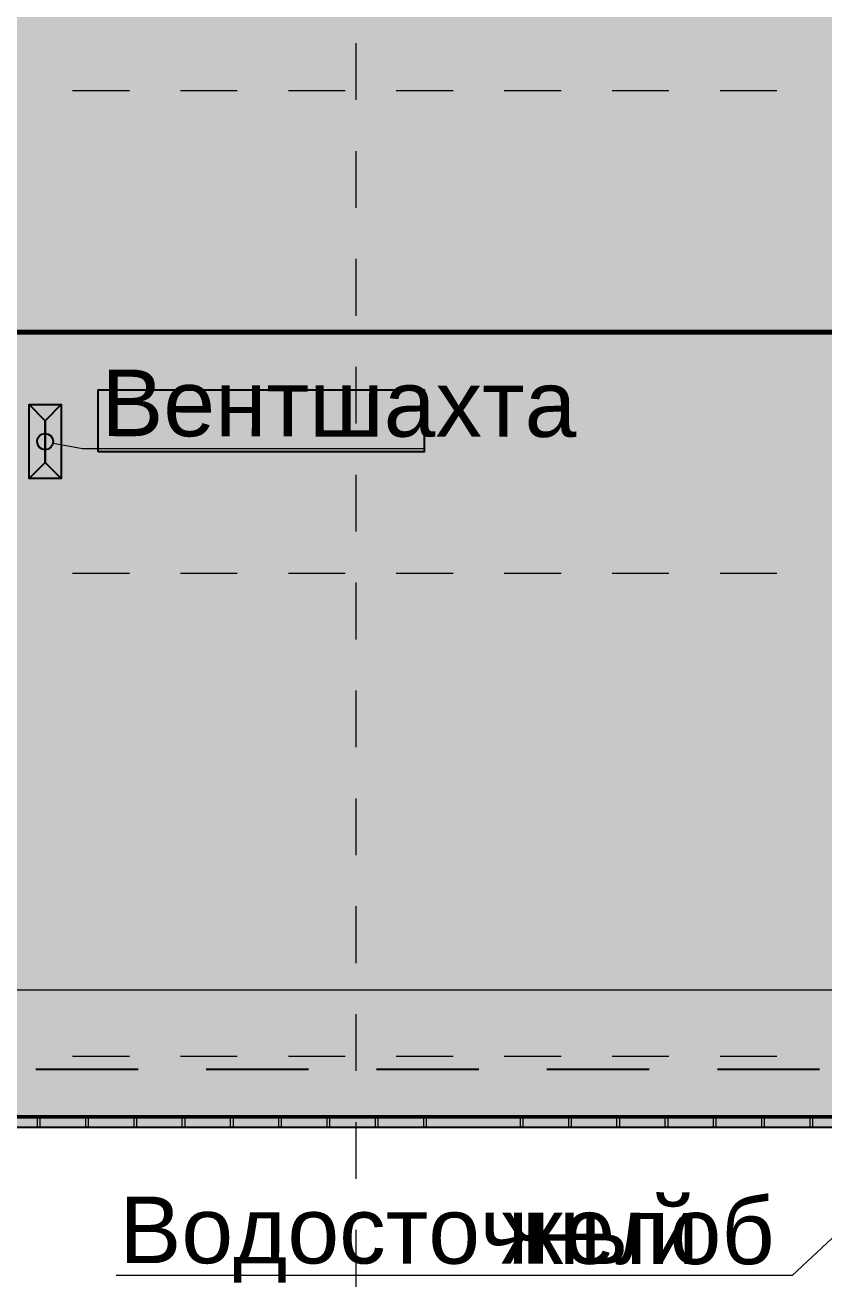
# Model space of a CAD drawing. Extents: x 8 to 21351, y 0 to 420.
# Drawn here: x 20485 to 20534.6, y 128.2 to 206.6 of the extents above; entities that cross this region are included whole.
import ezdxf

# ---------------------------------------------------------------- set-up
doc = ezdxf.new("R2010")
doc.units = 0
doc.styles.add('TEYPDFCAD_TEXT', font='arial.ttf')

msp = doc.modelspace()

# ---------------------------------------------------------------- hatches: boundary and pattern name
at = {"true_color": 0x7f7f7f}
for points in [[(20807.867, 187.53), (20473.267, 187.53), (20473.267, 236.33), (20807.867, 236.33)], [(20807.867, 187.53), (20473.267, 187.53), (20473.267, 187.631), (20807.867, 187.631)], [(20473.267, 187.53), (20807.867, 187.53), (20807.867, 187.428), (20473.267, 187.428)], [(20473.267, 138.73), (20473.267, 187.53), (20807.867, 187.53), (20807.867, 138.73)], [(20485.27, 183.03), (20487.27, 183.03), (20486.27, 182.03)], [(20486.27, 179.43), (20485.27, 178.43), (20485.27, 183.03), (20486.27, 182.03)], [(20487.27, 178.43), (20486.27, 179.43), (20486.27, 182.03), (20487.27, 183.03)], [(20485.27, 178.43), (20486.27, 179.43), (20487.27, 178.43)]]:
    msp.add_hatch(color=0, dxfattribs=at).paths.add_polyline_path(points)
at = {"true_color": 0xffffff}
for points in [[(20489.557, 180.096), (20489.557, 183.944), (20509.819, 183.944), (20509.819, 180.096)], [(20807.867, 138.131), (20807.867, 138.831), (20473.267, 138.831), (20473.267, 138.131)]]:
    msp.add_hatch(color=0, dxfattribs=at).paths.add_polyline_path(points)
at = {"true_color": 0xff5e5e}
msp.add_hatch(color=0, dxfattribs=at).paths.add_polyline_path([(20485.918, 180.375), (20485.809, 180.537), (20485.77, 180.728), (20485.808, 180.919), (20485.916, 181.082), (20486.077, 181.191), (20486.269, 181.23), (20486.46, 181.192), (20486.623, 181.084), (20486.732, 180.923), (20486.77, 180.731), (20486.733, 180.54), (20486.625, 180.377), (20486.463, 180.268), (20486.272, 180.23), (20486.081, 180.267)])

# ---------------------------------------------------------------- linework, layer by layer
at = {"color": 7, "lineweight": 15}
for p, q in [((20505.569, 205.484), (20505.569, 201.956)), ((20491.504, 202.53), (20487.976, 202.53)), ((20498.207, 202.53), (20494.679, 202.53)), ((20504.91, 202.53), (20501.382, 202.53)), ((20511.613, 202.53), (20508.085, 202.53)), ((20518.316, 202.53), (20514.788, 202.53)), ((20525.018, 202.53), (20521.491, 202.53)), ((20531.721, 202.53), (20528.193, 202.53)), ((20505.569, 198.782), (20505.569, 195.254)), ((20505.569, 192.079), (20505.569, 188.551)), ((20473.267, 187.631), (20807.867, 187.631)), ((20807.867, 187.53), (20473.267, 187.53)), ((20473.267, 187.53), (20807.867, 187.53)), ((20807.867, 187.428), (20473.267, 187.428)), ((20505.569, 185.376), (20505.569, 181.848)), ((20485.27, 183.03), (20487.27, 183.03)), ((20486.27, 182.03), (20485.27, 183.03)), ((20485.27, 178.43), (20485.27, 183.03)), ((20487.27, 183.03), (20486.27, 182.03)), ((20487.27, 183.03), (20487.27, 178.43)), ((20486.27, 179.43), (20486.27, 182.03)), ((20486.27, 179.43), (20485.27, 178.43)), ((20487.27, 178.43), (20486.27, 179.43)), ((20487.27, 178.43), (20485.27, 178.43)), ((20505.569, 178.673), (20505.569, 175.146)), ((20491.504, 172.53), (20487.976, 172.53)), ((20498.207, 172.53), (20494.679, 172.53)), ((20504.91, 172.53), (20501.382, 172.53)), ((20511.613, 172.53), (20508.085, 172.53)), ((20518.316, 172.53), (20514.788, 172.53)), ((20525.018, 172.53), (20521.491, 172.53)), ((20531.721, 172.53), (20528.193, 172.53)), ((20505.569, 171.971), (20505.569, 168.443)), ((20505.569, 165.268), (20505.569, 161.74)), ((20505.569, 158.565), (20505.569, 155.037)), ((20505.569, 151.862), (20505.569, 148.334)), ((20473.267, 146.675), (20807.867, 146.675)), ((20505.569, 145.159), (20505.569, 141.632)), ((20491.504, 142.53), (20487.976, 142.53)), ((20498.207, 142.53), (20494.679, 142.53)), ((20504.91, 142.53), (20501.382, 142.53)), ((20511.613, 142.53), (20508.085, 142.53)), ((20518.316, 142.53), (20514.788, 142.53)), ((20525.018, 142.53), (20521.491, 142.53)), ((20531.721, 142.53), (20528.193, 142.53)), ((20473.267, 138.831), (20807.867, 138.831)), ((20807.867, 138.73), (20473.267, 138.73)), ((20485.792, 138.121), (20485.792, 138.841)), ((20485.792, 138.841), (20485.942, 138.841)), ((20485.942, 138.841), (20485.942, 138.121)), ((20488.792, 138.121), (20488.792, 138.841)), ((20488.792, 138.841), (20488.942, 138.841)), ((20488.942, 138.841), (20488.942, 138.121)), ((20491.792, 138.121), (20491.792, 138.841)), ((20491.792, 138.841), (20491.942, 138.841)), ((20491.942, 138.841), (20491.942, 138.121)), ((20494.792, 138.121), (20494.792, 138.841)), ((20494.792, 138.841), (20494.942, 138.841)), ((20494.942, 138.841), (20494.942, 138.121)), ((20497.792, 138.121), (20497.792, 138.841)), ((20497.792, 138.841), (20497.942, 138.841)), ((20497.942, 138.841), (20497.942, 138.121)), ((20500.792, 138.121), (20500.792, 138.841)), ((20500.792, 138.841), (20500.942, 138.841)), ((20500.942, 138.841), (20500.942, 138.121)), ((20503.792, 138.121), (20503.792, 138.841)), ((20503.792, 138.841), (20503.942, 138.841)), ((20503.942, 138.841), (20503.942, 138.121)), ((20506.792, 138.121), (20506.792, 138.841)), ((20506.792, 138.841), (20506.942, 138.841)), ((20506.942, 138.841), (20506.942, 138.121)), ((20509.792, 138.121), (20509.792, 138.841)), ((20509.792, 138.841), (20509.942, 138.841)), ((20509.942, 138.841), (20509.942, 138.121)), ((20515.792, 138.121), (20515.792, 138.841)), ((20515.792, 138.841), (20515.942, 138.841)), ((20515.942, 138.841), (20515.942, 138.121)), ((20518.792, 138.121), (20518.792, 138.841)), ((20518.792, 138.841), (20518.942, 138.841)), ((20518.942, 138.841), (20518.942, 138.121)), ((20521.792, 138.121), (20521.792, 138.841)), ((20521.792, 138.841), (20521.942, 138.841)), ((20521.942, 138.841), (20521.942, 138.121)), ((20524.792, 138.121), (20524.792, 138.841)), ((20524.792, 138.841), (20524.942, 138.841)), ((20524.942, 138.841), (20524.942, 138.121)), ((20527.792, 138.121), (20527.792, 138.841)), ((20527.792, 138.841), (20527.942, 138.841)), ((20527.942, 138.841), (20527.942, 138.121)), ((20530.792, 138.121), (20530.792, 138.841)), ((20530.792, 138.841), (20530.942, 138.841)), ((20530.942, 138.841), (20530.942, 138.121)), ((20533.792, 138.121), (20533.792, 138.841)), ((20533.792, 138.841), (20533.942, 138.841)), ((20533.942, 138.841), (20533.942, 138.121)), ((20807.867, 138.131), (20473.267, 138.131)), ((20485.942, 138.121), (20485.792, 138.121)), ((20488.942, 138.121), (20488.792, 138.121)), ((20491.942, 138.121), (20491.792, 138.121)), ((20494.942, 138.121), (20494.792, 138.121)), ((20497.942, 138.121), (20497.792, 138.121)), ((20500.942, 138.121), (20500.792, 138.121)), ((20503.942, 138.121), (20503.792, 138.121)), ((20505.569, 138.457), (20505.569, 134.929)), ((20506.942, 138.121), (20506.792, 138.121)), ((20509.942, 138.121), (20509.792, 138.121)), ((20515.942, 138.121), (20515.792, 138.121)), ((20518.942, 138.121), (20518.792, 138.121)), ((20521.942, 138.121), (20521.792, 138.121)), ((20524.942, 138.121), (20524.792, 138.121)), ((20527.942, 138.121), (20527.792, 138.121)), ((20530.942, 138.121), (20530.792, 138.121)), ((20533.942, 138.121), (20533.792, 138.121)), ((20505.569, 131.754), (20505.569, 128.226))]:
    msp.add_line(p, q, dxfattribs=at)
at = {"color": 0, "lineweight": 9, "true_color": 0xff5e5e}
for p, q in [((20486.761, 180.637), (20488.584, 180.296)), ((20488.584, 180.296), (20489.556, 180.296)), ((20489.557, 180.296), (20509.819, 180.296)), ((20542.502, 138.139), (20532.679, 128.921)), ((20525.007, 128.921), (20490.676, 128.92)), ((20532.679, 128.921), (20525.007, 128.921))]:
    msp.add_line(p, q, dxfattribs=at)
at = {"color": 0, "lineweight": 25, "true_color": 0xbfbf00}
for p, q in [((20492.044, 141.728), (20485.694, 141.728)), ((20502.628, 141.728), (20496.277, 141.728)), ((20513.211, 141.728), (20506.861, 141.728)), ((20523.794, 141.728), (20517.444, 141.728)), ((20534.378, 141.728), (20528.028, 141.728))]:
    msp.add_line(p, q, dxfattribs=at)
at = {"color": 0, "true_color": 0x7f7f7f}
for points in [[(20807.867, 187.53), (20473.267, 187.53), (20473.267, 236.33), (20807.867, 236.33)], [(20807.867, 187.53), (20473.267, 187.53), (20473.267, 187.631), (20807.867, 187.631)], [(20473.267, 187.53), (20807.867, 187.53), (20807.867, 187.428), (20473.267, 187.428)], [(20473.267, 138.73), (20473.267, 187.53), (20807.867, 187.53), (20807.867, 138.73)], [(20485.27, 183.03), (20487.27, 183.03), (20486.27, 182.03)], [(20486.27, 179.43), (20485.27, 178.43), (20485.27, 183.03), (20486.27, 182.03)], [(20487.27, 178.43), (20486.27, 179.43), (20486.27, 182.03), (20487.27, 183.03)], [(20485.27, 178.43), (20486.27, 179.43), (20487.27, 178.43)]]:
    msp.add_lwpolyline(points, close=True, dxfattribs=at)
at = {"color": 0, "true_color": 0xffffff}
for points in [[(20489.557, 180.096), (20489.557, 183.944), (20509.819, 183.944), (20509.819, 180.096)], [(20807.867, 138.131), (20807.867, 138.831), (20473.267, 138.831), (20473.267, 138.131)]]:
    msp.add_lwpolyline(points, close=True, dxfattribs=at)
at = {"color": 0, "true_color": 0xff5e5e}
msp.add_lwpolyline([(20485.918, 180.375), (20485.809, 180.537), (20485.77, 180.728), (20485.808, 180.919), (20485.916, 181.082), (20486.077, 181.191), (20486.269, 181.23), (20486.46, 181.192), (20486.623, 181.084), (20486.732, 180.923), (20486.77, 180.731), (20486.733, 180.54), (20486.625, 180.377), (20486.463, 180.268), (20486.272, 180.23), (20486.081, 180.267)], close=True, dxfattribs=at)
at = {"color": 0, "lineweight": 9, "true_color": 0xff5e5e}
msp.add_circle((20486.27, 180.73), 0.5, dxfattribs=at)

# ---------------------------------------------------------------- texts
at = {"color": 0, "true_color": 0xff5e5e, "style": 'TEYPDFCAD_TEXT'}
for s, height, p in [('Вентшахта', 4.1381, (20489.757, 181.071)), ('Водосточный', 4.13808, (20490.876, 129.696)), ('желоб', 4.1381, (20514.602, 129.656))]:
    msp.add_text(s, height=height, rotation=-0.0974, dxfattribs=at).set_placement(p)

doc.saveas('drawing.dxf')
